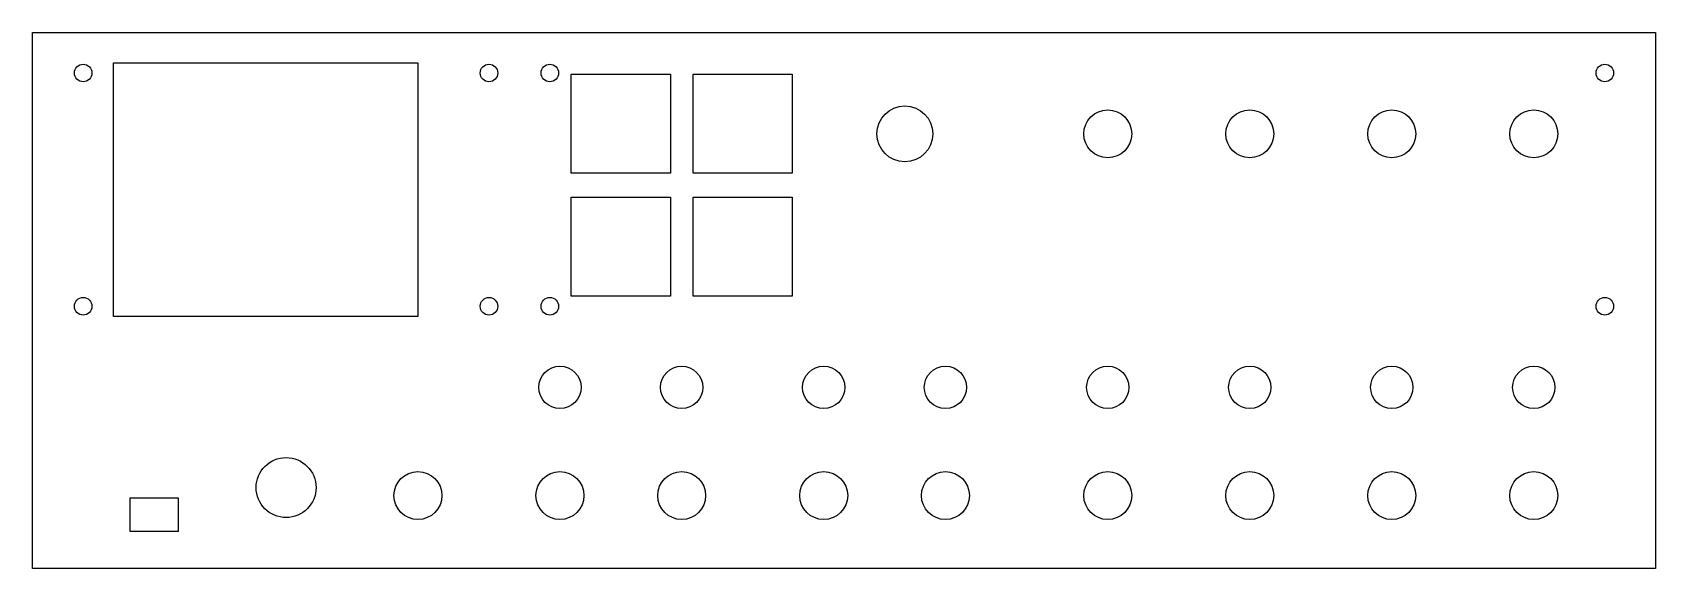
# Model space of a CAD drawing. Extents: x 52 to 255, y -132 to -65.
import ezdxf

# ---------------------------------------------------------------- set-up
doc = ezdxf.new("R2010")
doc.units = 0
doc.layers.add('BLACK', color=7, linetype='CONTINUOUS')

msp = doc.modelspace()

# ---------------------------------------------------------------- linework, layer by layer
at = {"layer": 'BLACK', "linetype": 'CONTINUOUS'}
for p, q in [((52.07, -64.77), (255.27, -64.77)), ((52.07, -131.91), (52.07, -64.77)), ((255.27, -64.77), (255.27, -131.91)), ((62.23, -68.58), (100.33, -68.58)), ((62.23, -100.33), (62.23, -68.58)), ((100.33, -68.58), (100.33, -100.33)), ((119.53, -70), (131.93, -70)), ((119.53, -82.4), (119.53, -70)), ((131.93, -70), (131.93, -82.4)), ((134.77, -70), (147.17, -70)), ((134.77, -82.4), (134.77, -70)), ((147.17, -70), (147.17, -82.4)), ((131.93, -82.4), (119.53, -82.4)), ((147.17, -82.4), (134.77, -82.4)), ((119.53, -85.39), (131.93, -85.39)), ((119.53, -97.79), (119.53, -85.39)), ((131.93, -85.39), (131.93, -97.79)), ((134.77, -85.39), (147.17, -85.39)), ((134.77, -97.79), (134.77, -85.39)), ((147.17, -85.39), (147.17, -97.79)), ((131.93, -97.79), (119.53, -97.79)), ((147.17, -97.79), (134.77, -97.79)), ((100.33, -100.33), (62.23, -100.33)), ((64.31, -123.07), (70.31, -123.07)), ((64.31, -127.27), (64.31, -123.07)), ((70.31, -123.07), (70.31, -127.27)), ((70.31, -127.27), (64.31, -127.27)), ((255.27, -131.91), (52.07, -131.91))]:
    msp.add_line(p, q, dxfattribs=at)
at = {"layer": 'BLACK'}
for centre, radius in [((58.42, -69.85), 1.1), ((109.22, -69.85), 1.1), ((116.84, -69.85), 1.1), ((248.92, -69.85), 1.1), ((161.29, -77.47), 3.5), ((186.69, -77.47), 3), ((204.47, -77.47), 3), ((222.25, -77.47), 3), ((240.03, -77.47), 3), ((58.42, -99.06), 1.1), ((109.22, -99.06), 1.1), ((116.84, -99.06), 1.1), ((248.92, -99.06), 1.1), ((118.11, -109.22), 2.65), ((133.35, -109.22), 2.65), ((151.13, -109.22), 2.65), ((166.37, -109.22), 2.65), ((186.69, -109.22), 2.65), ((204.47, -109.22), 2.65), ((222.25, -109.22), 2.65), ((240.03, -109.22), 2.65), ((83.82, -121.77), 3.75), ((100.33, -122.77), 3), ((118.11, -122.77), 3), ((133.35, -122.77), 3), ((151.13, -122.77), 3), ((166.37, -122.77), 3), ((186.69, -122.77), 3), ((204.47, -122.77), 3), ((222.25, -122.77), 3), ((240.03, -122.77), 3)]:
    msp.add_circle(centre, radius, dxfattribs=at)

doc.saveas('drawing.dxf')
